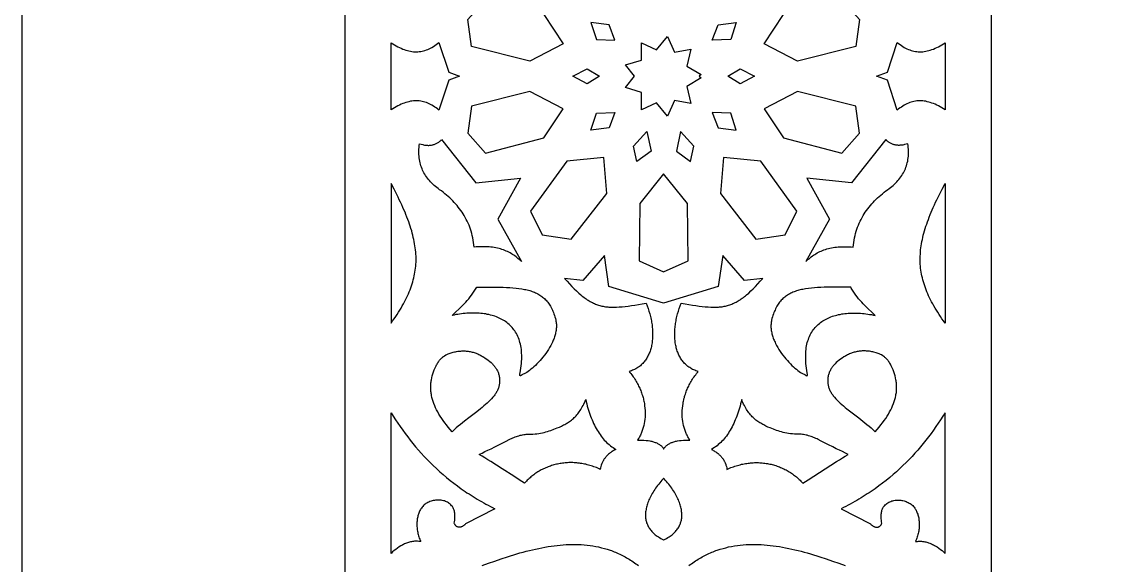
# Model space of a CAD drawing. Extents: x -580 to 580, y -400 to 400.
# Drawn here: x -580 to -462.3, y -266 to -207.2 of the extents above; entities that cross this region are included whole.
import ezdxf

# ---------------------------------------------------------------- set-up
doc = ezdxf.new("R2010")
doc.units = 0
doc.layers.add('LAYER_1', color=18, linetype='CONTINUOUS')
doc.layers.add('LAYER_2', color=174, linetype='CONTINUOUS')

msp = doc.modelspace()

# ---------------------------------------------------------------- linework, layer by layer
at = {"layer": 'LAYER_1'}
for points in [[(-580, -400), (580, -400), (580, 400), (-580, 400)], [(-524.99, -211.46), (-531.29, -209.85), (-531.69, -206.93), (-529.78, -204.77), (-523.44, -206.41), (-521.37, -209.58)], [(-489.26, -206.93), (-489.66, -209.85), (-495.97, -211.46), (-499.58, -209.58), (-497.51, -206.41), (-491.18, -204.77)], [(-515.75, -209.19), (-516.39, -207.52), (-518.35, -207.26), (-517.77, -209.09)], [(-505.21, -209.19), (-504.56, -207.52), (-502.61, -207.26), (-503.19, -209.09)], [(-540, -213.09), (-540, -209.45), (-539.81, -209.57), (-539.63, -209.69), (-539.45, -209.79), (-539.27, -209.89), (-539.09, -209.98), (-538.91, -210.06), (-538.74, -210.14), (-538.57, -210.2), (-538.4, -210.26), (-538.23, -210.31), (-538.06, -210.35), (-537.9, -210.38), (-537.74, -210.41), (-537.58, -210.43), (-537.42, -210.44), (-537.26, -210.44), (-537.1, -210.44), (-536.94, -210.42), (-536.79, -210.4), (-536.63, -210.37), (-536.48, -210.34), (-536.33, -210.29), (-536.17, -210.24), (-536.02, -210.18), (-535.87, -210.12), (-535.72, -210.04), (-535.57, -209.96), (-535.42, -209.87), (-535.27, -209.77), (-535.12, -209.66), (-534.97, -209.55), (-534.82, -209.43), (-533.75, -212.66), (-532.58, -213.09), (-533.75, -213.52), (-534.82, -216.75), (-534.97, -216.63), (-535.12, -216.52), (-535.27, -216.42), (-535.42, -216.32), (-535.57, -216.23), (-535.72, -216.15), (-535.87, -216.07), (-536.02, -216), (-536.17, -215.94), (-536.33, -215.89), (-536.48, -215.85), (-536.63, -215.81), (-536.79, -215.78), (-536.94, -215.76), (-537.1, -215.75), (-537.26, -215.74), (-537.42, -215.75), (-537.58, -215.76), (-537.74, -215.78), (-537.9, -215.8), (-538.06, -215.84), (-538.23, -215.88), (-538.4, -215.93), (-538.57, -215.99), (-538.74, -216.05), (-538.91, -216.12), (-539.09, -216.21), (-539.27, -216.3), (-539.45, -216.39), (-539.63, -216.5), (-539.81, -216.61), (-540, -216.73)], [(-513.62, -213.09), (-514.62, -211.86), (-512.88, -211.35), (-512.89, -209.47), (-511.24, -210.24), (-510.08, -208.79), (-509.3, -210.49), (-507.52, -210.15), (-507.96, -211.98), (-506.4, -212.91), (-506.63, -213.09), (-506.4, -213.27), (-507.96, -214.21), (-507.52, -216.03), (-509.3, -215.7), (-510.08, -217.39), (-511.24, -215.95), (-512.89, -216.72), (-512.88, -214.83), (-514.62, -214.32)], [(-487.42, -213.09), (-486.25, -212.66), (-485.18, -209.43), (-485.03, -209.55), (-484.88, -209.66), (-484.73, -209.77), (-484.58, -209.87), (-484.43, -209.96), (-484.28, -210.04), (-484.13, -210.12), (-483.98, -210.18), (-483.83, -210.24), (-483.67, -210.29), (-483.52, -210.34), (-483.37, -210.37), (-483.21, -210.4), (-483.06, -210.42), (-482.9, -210.44), (-482.74, -210.44), (-482.58, -210.44), (-482.42, -210.43), (-482.26, -210.41), (-482.1, -210.38), (-481.94, -210.35), (-481.77, -210.31), (-481.6, -210.26), (-481.43, -210.2), (-481.26, -210.14), (-481.09, -210.06), (-480.91, -209.98), (-480.73, -209.89), (-480.55, -209.79), (-480.37, -209.69), (-480.19, -209.57), (-480, -209.45), (-480, -213.09), (-480, -216.73), (-480.19, -216.61), (-480.37, -216.5), (-480.55, -216.39), (-480.73, -216.3), (-480.91, -216.21), (-481.09, -216.12), (-481.26, -216.05), (-481.43, -215.99), (-481.6, -215.93), (-481.77, -215.88), (-481.94, -215.84), (-482.1, -215.8), (-482.26, -215.78), (-482.42, -215.76), (-482.58, -215.75), (-482.74, -215.74), (-482.9, -215.75), (-483.06, -215.76), (-483.21, -215.78), (-483.37, -215.81), (-483.52, -215.85), (-483.67, -215.89), (-483.83, -215.94), (-483.98, -216), (-484.13, -216.07), (-484.28, -216.15), (-484.43, -216.23), (-484.58, -216.32), (-484.73, -216.42), (-484.88, -216.52), (-485.03, -216.63), (-485.18, -216.75), (-486.25, -213.52)], [(-520.32, -213.09), (-518.78, -212.29), (-517.42, -213.09), (-518.78, -213.89)], [(-503.53, -213.09), (-502.18, -212.29), (-500.64, -213.09), (-502.18, -213.89)], [(-524.99, -214.73), (-531.29, -216.34), (-531.69, -219.26), (-529.78, -221.41), (-523.44, -219.77), (-521.37, -216.61)], [(-489.26, -219.26), (-489.66, -216.34), (-495.97, -214.73), (-499.58, -216.61), (-497.51, -219.77), (-491.18, -221.41)], [(-515.75, -217), (-516.39, -218.66), (-518.35, -218.93), (-517.77, -217.09)], [(-505.21, -217), (-504.56, -218.66), (-502.61, -218.93), (-503.19, -217.09)], [(-525.89, -233.16), (-526, -233.05), (-526.11, -232.94), (-526.22, -232.84), (-526.34, -232.74), (-526.46, -232.64), (-526.58, -232.55), (-526.71, -232.46), (-526.84, -232.38), (-526.97, -232.3), (-527.1, -232.22), (-527.24, -232.15), (-527.39, -232.08), (-527.53, -232.01), (-527.68, -231.95), (-527.83, -231.9), (-527.99, -231.84), (-528.15, -231.79), (-528.31, -231.75), (-528.48, -231.71), (-528.65, -231.67), (-528.83, -231.64), (-529, -231.61), (-529.19, -231.59), (-529.37, -231.57), (-529.56, -231.56), (-529.75, -231.55), (-529.95, -231.54), (-530.15, -231.55), (-530.36, -231.55), (-530.57, -231.56), (-530.78, -231.57), (-531, -231.59), (-531.03, -231.33), (-531.06, -231.08), (-531.1, -230.83), (-531.15, -230.58), (-531.2, -230.34), (-531.26, -230.11), (-531.33, -229.87), (-531.4, -229.65), (-531.48, -229.42), (-531.56, -229.21), (-531.65, -228.99), (-531.75, -228.78), (-531.85, -228.58), (-531.96, -228.38), (-532.07, -228.18), (-532.19, -227.99), (-532.31, -227.8), (-532.44, -227.61), (-532.58, -227.43), (-532.72, -227.25), (-532.86, -227.08), (-533.01, -226.9), (-533.16, -226.74), (-533.32, -226.57), (-533.48, -226.41), (-533.65, -226.25), (-533.82, -226.1), (-533.99, -225.95), (-534.17, -225.8), (-534.36, -225.65), (-534.54, -225.51), (-534.74, -225.37), (-534.89, -225.25), (-535.04, -225.14), (-535.19, -225.02), (-535.33, -224.9), (-535.47, -224.77), (-535.6, -224.65), (-535.72, -224.52), (-535.84, -224.39), (-535.95, -224.26), (-536.06, -224.12), (-536.16, -223.98), (-536.26, -223.84), (-536.35, -223.7), (-536.44, -223.55), (-536.51, -223.4), (-536.59, -223.25), (-536.65, -223.1), (-536.72, -222.94), (-536.77, -222.78), (-536.82, -222.62), (-536.86, -222.45), (-536.9, -222.28), (-536.93, -222.11), (-536.95, -221.93), (-536.97, -221.75), (-536.98, -221.57), (-536.99, -221.38), (-536.99, -221.19), (-536.98, -220.99), (-536.96, -220.79), (-536.94, -220.59), (-536.91, -220.39), (-536.73, -220.45), (-536.56, -220.49), (-536.48, -220.51), (-536.39, -220.53), (-536.31, -220.54), (-536.23, -220.55), (-536.15, -220.56), (-536.07, -220.56), (-535.99, -220.57), (-535.91, -220.57), (-535.83, -220.56), (-535.76, -220.56), (-535.68, -220.55), (-535.61, -220.53), (-535.53, -220.52), (-535.46, -220.5), (-535.39, -220.48), (-535.32, -220.46), (-535.25, -220.43), (-535.18, -220.4), (-535.11, -220.37), (-535.04, -220.33), (-534.97, -220.3), (-534.91, -220.26), (-534.84, -220.21), (-534.78, -220.17), (-534.71, -220.12), (-534.65, -220.07), (-534.59, -220.01), (-534.53, -219.95), (-530.83, -224.64), (-525.98, -224.12), (-528.45, -228.55)], [(-512.31, -219.08), (-511.85, -221.18), (-513.4, -222.33), (-513.75, -220.64)], [(-508.65, -219.08), (-509.1, -221.18), (-507.56, -222.33), (-507.2, -220.64)], [(-495.07, -233.16), (-494.96, -233.05), (-494.85, -232.94), (-494.73, -232.84), (-494.62, -232.74), (-494.5, -232.64), (-494.37, -232.55), (-494.25, -232.46), (-494.12, -232.38), (-493.99, -232.3), (-493.85, -232.22), (-493.71, -232.15), (-493.57, -232.08), (-493.42, -232.01), (-493.27, -231.95), (-493.12, -231.9), (-492.96, -231.84), (-492.8, -231.79), (-492.64, -231.75), (-492.47, -231.71), (-492.3, -231.67), (-492.13, -231.64), (-491.95, -231.61), (-491.77, -231.59), (-491.58, -231.57), (-491.39, -231.56), (-491.2, -231.55), (-491, -231.54), (-490.8, -231.55), (-490.59, -231.55), (-490.38, -231.56), (-490.17, -231.57), (-489.95, -231.59), (-489.92, -231.33), (-489.89, -231.08), (-489.85, -230.83), (-489.8, -230.58), (-489.75, -230.34), (-489.69, -230.11), (-489.63, -229.87), (-489.55, -229.65), (-489.47, -229.42), (-489.39, -229.21), (-489.3, -228.99), (-489.2, -228.78), (-489.1, -228.58), (-488.99, -228.38), (-488.88, -228.18), (-488.76, -227.99), (-488.64, -227.8), (-488.51, -227.61), (-488.38, -227.43), (-488.24, -227.25), (-488.09, -227.08), (-487.95, -226.9), (-487.79, -226.74), (-487.63, -226.57), (-487.47, -226.41), (-487.31, -226.25), (-487.13, -226.1), (-486.96, -225.95), (-486.78, -225.8), (-486.6, -225.65), (-486.41, -225.51), (-486.22, -225.37), (-486.06, -225.25), (-485.91, -225.14), (-485.76, -225.02), (-485.62, -224.9), (-485.49, -224.77), (-485.36, -224.65), (-485.23, -224.52), (-485.12, -224.39), (-485, -224.26), (-484.89, -224.12), (-484.79, -223.98), (-484.7, -223.84), (-484.6, -223.7), (-484.52, -223.55), (-484.44, -223.4), (-484.37, -223.25), (-484.3, -223.1), (-484.24, -222.94), (-484.18, -222.78), (-484.13, -222.62), (-484.09, -222.45), (-484.05, -222.28), (-484.02, -222.11), (-484, -221.93), (-483.98, -221.75), (-483.97, -221.57), (-483.97, -221.38), (-483.97, -221.19), (-483.98, -220.99), (-483.99, -220.79), (-484.01, -220.59), (-484.04, -220.39), (-484.22, -220.45), (-484.39, -220.49), (-484.48, -220.51), (-484.56, -220.53), (-484.64, -220.54), (-484.72, -220.55), (-484.81, -220.56), (-484.89, -220.56), (-484.97, -220.57), (-485.04, -220.57), (-485.12, -220.56), (-485.2, -220.56), (-485.27, -220.55), (-485.35, -220.53), (-485.42, -220.52), (-485.5, -220.5), (-485.57, -220.48), (-485.64, -220.46), (-485.71, -220.43), (-485.78, -220.4), (-485.85, -220.37), (-485.91, -220.33), (-485.98, -220.3), (-486.05, -220.26), (-486.11, -220.21), (-486.18, -220.17), (-486.24, -220.12), (-486.3, -220.07), (-486.36, -220.01), (-486.42, -219.95), (-490.13, -224.64), (-494.98, -224.12), (-492.51, -228.55)], [(-520.98, -222.28), (-524.9, -227.68), (-523.63, -230.26), (-520.48, -230.74), (-516.63, -225.78), (-516.97, -221.87)], [(-500.48, -230.74), (-497.33, -230.26), (-496.05, -227.68), (-499.97, -222.28), (-503.99, -221.87), (-504.33, -225.78)], [(-540, -239.82), (-539.83, -239.58), (-539.66, -239.34), (-539.5, -239.11), (-539.35, -238.87), (-539.2, -238.64), (-539.06, -238.42), (-538.92, -238.19), (-538.79, -237.96), (-538.66, -237.74), (-538.54, -237.52), (-538.43, -237.3), (-538.32, -237.08), (-538.22, -236.86), (-538.12, -236.64), (-538.03, -236.43), (-537.94, -236.21), (-537.86, -236), (-537.78, -235.78), (-537.71, -235.57), (-537.65, -235.35), (-537.59, -235.14), (-537.54, -234.93), (-537.49, -234.71), (-537.45, -234.5), (-537.41, -234.29), (-537.38, -234.07), (-537.35, -233.86), (-537.33, -233.65), (-537.31, -233.43), (-537.3, -233.21), (-537.3, -233), (-537.3, -232.78), (-537.3, -232.56), (-537.31, -232.34), (-537.33, -232.12), (-537.35, -231.9), (-537.38, -231.67), (-537.41, -231.45), (-537.45, -231.22), (-537.49, -230.99), (-537.54, -230.76), (-537.59, -230.53), (-537.64, -230.29), (-537.71, -230.06), (-537.77, -229.82), (-537.85, -229.58), (-537.92, -229.33), (-538.01, -229.09), (-538.09, -228.84), (-538.19, -228.58), (-538.28, -228.33), (-538.39, -228.07), (-538.49, -227.81), (-538.61, -227.54), (-538.72, -227.28), (-538.85, -227), (-538.97, -226.73), (-539.11, -226.45), (-539.24, -226.17), (-539.38, -225.88), (-539.68, -225.3), (-540, -224.7)], [(-510.48, -223.65), (-513.05, -226.85), (-513.13, -233.07), (-510.48, -234.28), (-507.83, -233.07), (-507.91, -226.85)], [(-480, -239.82), (-480.17, -239.58), (-480.34, -239.34), (-480.5, -239.11), (-480.65, -238.87), (-480.8, -238.64), (-480.94, -238.42), (-481.08, -238.19), (-481.21, -237.96), (-481.34, -237.74), (-481.46, -237.52), (-481.57, -237.3), (-481.68, -237.08), (-481.78, -236.86), (-481.88, -236.64), (-481.97, -236.43), (-482.06, -236.21), (-482.14, -236), (-482.21, -235.78), (-482.28, -235.57), (-482.35, -235.35), (-482.41, -235.14), (-482.46, -234.93), (-482.51, -234.71), (-482.55, -234.5), (-482.59, -234.29), (-482.62, -234.07), (-482.65, -233.86), (-482.67, -233.65), (-482.69, -233.43), (-482.7, -233.21), (-482.7, -233), (-482.7, -232.78), (-482.7, -232.56), (-482.68, -232.34), (-482.67, -232.12), (-482.65, -231.9), (-482.62, -231.67), (-482.59, -231.45), (-482.55, -231.22), (-482.51, -230.99), (-482.46, -230.76), (-482.41, -230.53), (-482.36, -230.29), (-482.29, -230.06), (-482.23, -229.82), (-482.15, -229.58), (-482.08, -229.33), (-481.99, -229.09), (-481.91, -228.84), (-481.81, -228.58), (-481.71, -228.33), (-481.61, -228.07), (-481.5, -227.81), (-481.39, -227.54), (-481.28, -227.28), (-481.15, -227), (-481.03, -226.73), (-480.89, -226.45), (-480.76, -226.17), (-480.61, -225.88), (-480.32, -225.3), (-480, -224.7)], [(-510.48, -253.45), (-510.48, -253.44), (-510.47, -253.45), (-510.47, -253.43), (-510.43, -253.36), (-510.38, -253.3), (-510.33, -253.24), (-510.28, -253.18), (-510.22, -253.12), (-510.16, -253.07), (-510.09, -253.02), (-510.03, -252.97), (-509.96, -252.92), (-509.88, -252.88), (-509.81, -252.84), (-509.73, -252.8), (-509.64, -252.76), (-509.56, -252.73), (-509.47, -252.7), (-509.38, -252.67), (-509.28, -252.64), (-509.19, -252.62), (-509.09, -252.6), (-508.99, -252.58), (-508.78, -252.54), (-508.57, -252.52), (-508.34, -252.5), (-508.11, -252.49), (-507.88, -252.49), (-507.64, -252.49), (-507.69, -252.41), (-507.75, -252.32), (-507.8, -252.23), (-507.86, -252.14), (-507.91, -252.05), (-507.95, -251.95), (-508, -251.85), (-508.04, -251.76), (-508.08, -251.66), (-508.12, -251.55), (-508.2, -251.35), (-508.26, -251.13), (-508.32, -250.92), (-508.37, -250.69), (-508.4, -250.46), (-508.43, -250.23), (-508.46, -250), (-508.47, -249.76), (-508.47, -249.51), (-508.46, -249.27), (-508.44, -249.02), (-508.42, -248.77), (-508.38, -248.52), (-508.36, -248.39), (-508.33, -248.27), (-508.31, -248.14), (-508.28, -248.02), (-508.24, -247.89), (-508.21, -247.76), (-508.17, -247.64), (-508.13, -247.51), (-508.09, -247.38), (-508.04, -247.26), (-507.99, -247.13), (-507.94, -247), (-507.89, -246.88), (-507.83, -246.75), (-507.77, -246.63), (-507.71, -246.5), (-507.64, -246.38), (-507.57, -246.25), (-507.5, -246.13), (-507.43, -246.01), (-507.35, -245.89), (-507.27, -245.76), (-507.19, -245.64), (-507.1, -245.52), (-507.01, -245.41), (-506.92, -245.29), (-506.83, -245.17), (-506.73, -245.05), (-506.86, -245.02), (-506.98, -244.97), (-507.1, -244.93), (-507.22, -244.88), (-507.34, -244.83), (-507.45, -244.77), (-507.55, -244.71), (-507.66, -244.64), (-507.76, -244.58), (-507.86, -244.5), (-507.95, -244.43), (-508.04, -244.35), (-508.13, -244.27), (-508.21, -244.19), (-508.29, -244.1), (-508.37, -244.01), (-508.44, -243.92), (-508.51, -243.82), (-508.58, -243.72), (-508.64, -243.62), (-508.7, -243.52), (-508.76, -243.41), (-508.82, -243.3), (-508.87, -243.19), (-508.92, -243.08), (-508.96, -242.96), (-509, -242.84), (-509.04, -242.72), (-509.08, -242.6), (-509.11, -242.48), (-509.14, -242.35), (-509.17, -242.23), (-509.19, -242.1), (-509.22, -241.96), (-509.23, -241.83), (-509.25, -241.7), (-509.26, -241.56), (-509.27, -241.43), (-509.28, -241.29), (-509.28, -241.15), (-509.28, -241.01), (-509.28, -240.87), (-509.28, -240.72), (-509.27, -240.58), (-509.26, -240.44), (-509.25, -240.29), (-509.23, -240.15), (-509.21, -240), (-509.19, -239.85), (-509.17, -239.71), (-509.14, -239.56), (-509.11, -239.41), (-509.08, -239.26), (-509.05, -239.11), (-508.97, -238.82), (-508.89, -238.52), (-508.79, -238.22), (-508.69, -237.93), (-508.57, -237.64), (-508.15, -237.72), (-507.75, -237.79), (-507.36, -237.86), (-507, -237.91), (-506.64, -237.97), (-506.31, -238.01), (-505.98, -238.05), (-505.67, -238.07), (-505.38, -238.09), (-505.09, -238.1), (-504.95, -238.1), (-504.81, -238.09), (-504.68, -238.09), (-504.55, -238.08), (-504.42, -238.07), (-504.29, -238.05), (-504.16, -238.04), (-504.04, -238.02), (-503.92, -238), (-503.8, -237.97), (-503.68, -237.94), (-503.56, -237.91), (-503.44, -237.88), (-503.32, -237.84), (-503.21, -237.8), (-503.09, -237.76), (-502.98, -237.71), (-502.87, -237.66), (-502.75, -237.6), (-502.64, -237.55), (-502.53, -237.48), (-502.42, -237.42), (-502.3, -237.35), (-502.19, -237.28), (-502.08, -237.2), (-501.97, -237.12), (-501.85, -237.04), (-501.74, -236.95), (-501.62, -236.86), (-501.51, -236.77), (-501.27, -236.56), (-501.04, -236.34), (-500.79, -236.11), (-500.54, -235.85), (-500.28, -235.58), (-500.02, -235.29), (-499.74, -234.98), (-501.71, -235.21), (-504.06, -232.51), (-504.56, -235.84), (-510.48, -237.64), (-516.4, -235.84), (-516.89, -232.51), (-519.25, -235.21), (-521.21, -234.98), (-520.94, -235.29), (-520.67, -235.58), (-520.41, -235.85), (-520.16, -236.11), (-519.92, -236.34), (-519.68, -236.56), (-519.45, -236.77), (-519.33, -236.86), (-519.22, -236.95), (-519.1, -237.04), (-518.99, -237.12), (-518.88, -237.2), (-518.76, -237.28), (-518.65, -237.35), (-518.54, -237.42), (-518.43, -237.48), (-518.31, -237.55), (-518.2, -237.6), (-518.09, -237.66), (-517.98, -237.71), (-517.86, -237.76), (-517.75, -237.8), (-517.63, -237.84), (-517.52, -237.88), (-517.4, -237.91), (-517.28, -237.94), (-517.16, -237.97), (-517.04, -238), (-516.91, -238.02), (-516.79, -238.04), (-516.66, -238.05), (-516.54, -238.07), (-516.41, -238.08), (-516.27, -238.09), (-516.14, -238.09), (-516, -238.1), (-515.86, -238.1), (-515.58, -238.09), (-515.28, -238.07), (-514.97, -238.05), (-514.65, -238.01), (-514.31, -237.97), (-513.96, -237.91), (-513.59, -237.86), (-513.2, -237.79), (-512.8, -237.72), (-512.38, -237.64), (-512.27, -237.93), (-512.16, -238.22), (-512.07, -238.52), (-511.98, -238.82), (-511.91, -239.11), (-511.87, -239.26), (-511.84, -239.41), (-511.81, -239.56), (-511.79, -239.71), (-511.76, -239.85), (-511.74, -240), (-511.72, -240.15), (-511.71, -240.29), (-511.7, -240.44), (-511.69, -240.58), (-511.68, -240.72), (-511.67, -240.87), (-511.67, -241.01), (-511.67, -241.15), (-511.68, -241.29), (-511.68, -241.43), (-511.69, -241.56), (-511.71, -241.7), (-511.72, -241.83), (-511.74, -241.96), (-511.76, -242.1), (-511.78, -242.23), (-511.81, -242.35), (-511.84, -242.48), (-511.87, -242.6), (-511.91, -242.72), (-511.95, -242.84), (-511.99, -242.96), (-512.04, -243.08), (-512.09, -243.19), (-512.14, -243.3), (-512.19, -243.41), (-512.25, -243.52), (-512.31, -243.62), (-512.37, -243.72), (-512.44, -243.82), (-512.51, -243.92), (-512.59, -244.01), (-512.66, -244.1), (-512.74, -244.19), (-512.83, -244.27), (-512.91, -244.35), (-513, -244.43), (-513.1, -244.5), (-513.2, -244.58), (-513.3, -244.64), (-513.4, -244.71), (-513.51, -244.77), (-513.62, -244.83), (-513.73, -244.88), (-513.85, -244.93), (-513.97, -244.97), (-514.1, -245.02), (-514.23, -245.05), (-514.13, -245.17), (-514.03, -245.29), (-513.94, -245.41), (-513.85, -245.52), (-513.77, -245.64), (-513.68, -245.76), (-513.6, -245.89), (-513.53, -246.01), (-513.45, -246.13), (-513.38, -246.25), (-513.31, -246.38), (-513.25, -246.5), (-513.19, -246.63), (-513.13, -246.75), (-513.07, -246.88), (-513.01, -247), (-512.96, -247.13), (-512.91, -247.26), (-512.87, -247.38), (-512.83, -247.51), (-512.78, -247.64), (-512.75, -247.76), (-512.71, -247.89), (-512.68, -248.02), (-512.65, -248.14), (-512.62, -248.27), (-512.6, -248.39), (-512.57, -248.52), (-512.54, -248.77), (-512.51, -249.02), (-512.49, -249.27), (-512.49, -249.51), (-512.49, -249.76), (-512.5, -250), (-512.52, -250.23), (-512.55, -250.46), (-512.59, -250.69), (-512.64, -250.92), (-512.69, -251.13), (-512.76, -251.35), (-512.83, -251.55), (-512.87, -251.66), (-512.91, -251.76), (-512.96, -251.85), (-513, -251.95), (-513.05, -252.05), (-513.1, -252.14), (-513.15, -252.23), (-513.2, -252.32), (-513.26, -252.41), (-513.32, -252.49), (-513.08, -252.49), (-512.84, -252.49), (-512.61, -252.5), (-512.39, -252.52), (-512.17, -252.54), (-511.96, -252.58), (-511.86, -252.6), (-511.77, -252.62), (-511.67, -252.64), (-511.58, -252.67), (-511.49, -252.7), (-511.4, -252.73), (-511.31, -252.76), (-511.23, -252.8), (-511.15, -252.84), (-511.07, -252.88), (-511, -252.92), (-510.93, -252.97), (-510.86, -253.02), (-510.8, -253.07), (-510.73, -253.12), (-510.68, -253.18), (-510.62, -253.24), (-510.57, -253.3), (-510.53, -253.36), (-510.48, -253.43)], [(-525.98, -244.94), (-525.94, -244.68), (-525.91, -244.44), (-525.89, -244.19), (-525.87, -243.96), (-525.85, -243.73), (-525.85, -243.51), (-525.85, -243.29), (-525.86, -243.07), (-525.87, -242.87), (-525.89, -242.67), (-525.92, -242.47), (-525.95, -242.28), (-525.99, -242.1), (-526.04, -241.92), (-526.09, -241.74), (-526.14, -241.58), (-526.21, -241.41), (-526.27, -241.25), (-526.35, -241.1), (-526.42, -240.95), (-526.51, -240.81), (-526.59, -240.67), (-526.69, -240.54), (-526.78, -240.42), (-526.89, -240.29), (-526.99, -240.18), (-527.11, -240.06), (-527.22, -239.96), (-527.34, -239.85), (-527.47, -239.76), (-527.59, -239.66), (-527.73, -239.58), (-527.86, -239.49), (-528, -239.41), (-528.15, -239.34), (-528.29, -239.27), (-528.44, -239.2), (-528.6, -239.14), (-528.75, -239.08), (-528.91, -239.03), (-529.07, -238.98), (-529.24, -238.94), (-529.41, -238.9), (-529.58, -238.87), (-529.75, -238.83), (-529.93, -238.81), (-530.11, -238.78), (-530.29, -238.77), (-530.47, -238.75), (-530.65, -238.74), (-530.84, -238.73), (-531.03, -238.73), (-531.22, -238.73), (-531.41, -238.73), (-531.6, -238.74), (-531.8, -238.75), (-531.99, -238.77), (-532.19, -238.79), (-532.39, -238.81), (-532.58, -238.84), (-532.78, -238.87), (-532.98, -238.9), (-533.18, -238.94), (-533.38, -238.98), (-533.01, -238.62), (-532.64, -238.26), (-532.27, -237.91), (-532.1, -237.73), (-531.92, -237.55), (-531.75, -237.36), (-531.59, -237.18), (-531.43, -236.98), (-531.28, -236.78), (-531.13, -236.58), (-531.06, -236.47), (-530.99, -236.37), (-530.92, -236.26), (-530.86, -236.15), (-530.8, -236.03), (-530.73, -235.92), (-529.03, -235.92), (-528.63, -235.92), (-528.24, -235.93), (-527.87, -235.94), (-527.5, -235.95), (-527.15, -235.97), (-526.8, -235.99), (-526.47, -236.02), (-526.15, -236.06), (-525.85, -236.11), (-525.7, -236.13), (-525.55, -236.16), (-525.41, -236.19), (-525.26, -236.22), (-525.13, -236.26), (-524.99, -236.3), (-524.86, -236.34), (-524.73, -236.38), (-524.6, -236.43), (-524.48, -236.48), (-524.35, -236.53), (-524.24, -236.59), (-524.12, -236.65), (-524.01, -236.71), (-523.9, -236.78), (-523.79, -236.85), (-523.69, -236.92), (-523.59, -237), (-523.49, -237.08), (-523.39, -237.16), (-523.3, -237.25), (-523.21, -237.35), (-523.12, -237.45), (-523.04, -237.55), (-522.96, -237.65), (-522.88, -237.77), (-522.8, -237.88), (-522.73, -238), (-522.66, -238.13), (-522.59, -238.26), (-522.53, -238.4), (-522.47, -238.54), (-522.41, -238.68), (-522.36, -238.83), (-522.3, -238.99), (-522.26, -239.15), (-522.21, -239.32), (-522.17, -239.5), (-522.14, -239.61), (-522.12, -239.72), (-522.11, -239.83), (-522.1, -239.94), (-522.09, -240.05), (-522.09, -240.17), (-522.1, -240.28), (-522.11, -240.4), (-522.12, -240.51), (-522.13, -240.63), (-522.15, -240.74), (-522.18, -240.86), (-522.2, -240.97), (-522.23, -241.09), (-522.27, -241.2), (-522.3, -241.32), (-522.34, -241.44), (-522.39, -241.55), (-522.43, -241.67), (-522.48, -241.78), (-522.53, -241.89), (-522.59, -242.01), (-522.7, -242.23), (-522.83, -242.45), (-522.96, -242.67), (-523.1, -242.89), (-523.24, -243.1), (-523.4, -243.3), (-523.55, -243.5), (-523.71, -243.69), (-523.87, -243.88), (-524.04, -244.06), (-524.2, -244.23), (-524.36, -244.39), (-524.53, -244.54), (-524.69, -244.68), (-524.85, -244.82), (-525, -244.94), (-525.15, -245.05), (-525.3, -245.15), (-525.44, -245.23), (-525.57, -245.31), (-525.69, -245.36), (-525.76, -245.39), (-525.81, -245.42), (-525.91, -245.48), (-525.95, -245.5), (-525.98, -245.51), (-526, -245.52), (-526.01, -245.51), (-526.02, -245.51), (-526.03, -245.5), (-526.04, -245.5), (-526.05, -245.47), (-526.05, -245.42), (-526.05, -245.36), (-526.04, -245.29), (-526.03, -245.19)], [(-494.97, -244.94), (-495.01, -244.68), (-495.04, -244.44), (-495.07, -244.19), (-495.09, -243.96), (-495.1, -243.73), (-495.1, -243.51), (-495.1, -243.29), (-495.1, -243.07), (-495.08, -242.87), (-495.06, -242.67), (-495.03, -242.47), (-495, -242.28), (-494.96, -242.1), (-494.92, -241.92), (-494.87, -241.74), (-494.81, -241.58), (-494.75, -241.41), (-494.68, -241.25), (-494.61, -241.1), (-494.53, -240.95), (-494.45, -240.81), (-494.36, -240.67), (-494.27, -240.54), (-494.17, -240.42), (-494.07, -240.29), (-493.96, -240.18), (-493.85, -240.06), (-493.73, -239.96), (-493.61, -239.85), (-493.49, -239.76), (-493.36, -239.66), (-493.23, -239.58), (-493.09, -239.49), (-492.95, -239.41), (-492.81, -239.34), (-492.66, -239.27), (-492.51, -239.2), (-492.36, -239.14), (-492.2, -239.08), (-492.04, -239.03), (-491.88, -238.98), (-491.71, -238.94), (-491.55, -238.9), (-491.37, -238.87), (-491.2, -238.83), (-491.03, -238.81), (-490.85, -238.78), (-490.67, -238.77), (-490.48, -238.75), (-490.3, -238.74), (-490.11, -238.73), (-489.93, -238.73), (-489.74, -238.73), (-489.54, -238.73), (-489.35, -238.74), (-489.16, -238.75), (-488.96, -238.77), (-488.77, -238.79), (-488.57, -238.81), (-488.37, -238.84), (-488.17, -238.87), (-487.97, -238.9), (-487.77, -238.94), (-487.57, -238.98), (-487.95, -238.62), (-488.32, -238.26), (-488.68, -237.91), (-488.86, -237.73), (-489.03, -237.55), (-489.2, -237.36), (-489.37, -237.18), (-489.52, -236.98), (-489.68, -236.78), (-489.82, -236.58), (-489.9, -236.47), (-489.96, -236.37), (-490.03, -236.26), (-490.1, -236.15), (-490.16, -236.03), (-490.22, -235.92), (-491.93, -235.92), (-492.33, -235.92), (-492.71, -235.93), (-493.09, -235.94), (-493.45, -235.95), (-493.81, -235.97), (-494.15, -235.99), (-494.48, -236.02), (-494.8, -236.06), (-495.11, -236.11), (-495.26, -236.13), (-495.41, -236.16), (-495.55, -236.19), (-495.69, -236.22), (-495.83, -236.26), (-495.96, -236.3), (-496.1, -236.34), (-496.23, -236.38), (-496.35, -236.43), (-496.48, -236.48), (-496.6, -236.53), (-496.72, -236.59), (-496.83, -236.65), (-496.95, -236.71), (-497.06, -236.78), (-497.16, -236.85), (-497.27, -236.92), (-497.37, -237), (-497.47, -237.08), (-497.56, -237.16), (-497.66, -237.25), (-497.75, -237.35), (-497.83, -237.45), (-497.92, -237.55), (-498, -237.65), (-498.08, -237.77), (-498.15, -237.88), (-498.22, -238), (-498.29, -238.13), (-498.36, -238.26), (-498.42, -238.4), (-498.48, -238.54), (-498.54, -238.68), (-498.6, -238.83), (-498.65, -238.99), (-498.7, -239.15), (-498.75, -239.32), (-498.79, -239.5), (-498.81, -239.61), (-498.83, -239.72), (-498.85, -239.83), (-498.85, -239.94), (-498.86, -240.05), (-498.86, -240.17), (-498.86, -240.28), (-498.85, -240.4), (-498.84, -240.51), (-498.82, -240.63), (-498.8, -240.74), (-498.78, -240.86), (-498.75, -240.97), (-498.72, -241.09), (-498.69, -241.2), (-498.65, -241.32), (-498.61, -241.44), (-498.57, -241.55), (-498.52, -241.67), (-498.47, -241.78), (-498.42, -241.89), (-498.37, -242.01), (-498.25, -242.23), (-498.13, -242.45), (-498, -242.67), (-497.86, -242.89), (-497.71, -243.1), (-497.56, -243.3), (-497.4, -243.5), (-497.24, -243.69), (-497.08, -243.88), (-496.92, -244.06), (-496.75, -244.23), (-496.59, -244.39), (-496.43, -244.54), (-496.27, -244.68), (-496.11, -244.82), (-495.95, -244.94), (-495.8, -245.05), (-495.66, -245.15), (-495.52, -245.23), (-495.38, -245.31), (-495.26, -245.36), (-495.2, -245.39), (-495.14, -245.42), (-495.05, -245.48), (-495.01, -245.5), (-494.98, -245.51), (-494.95, -245.52), (-494.94, -245.51), (-494.93, -245.51), (-494.92, -245.5), (-494.92, -245.5), (-494.91, -245.47), (-494.9, -245.42), (-494.91, -245.36), (-494.92, -245.29), (-494.93, -245.19)], [(-533.38, -251.58), (-533.6, -251.33), (-533.81, -251.08), (-534, -250.84), (-534.18, -250.6), (-534.36, -250.36), (-534.52, -250.13), (-534.67, -249.9), (-534.81, -249.67), (-534.94, -249.44), (-535.07, -249.21), (-535.18, -248.99), (-535.27, -248.76), (-535.36, -248.54), (-535.44, -248.32), (-535.51, -248.1), (-535.57, -247.88), (-535.62, -247.67), (-535.64, -247.56), (-535.65, -247.45), (-535.67, -247.34), (-535.68, -247.23), (-535.69, -247.13), (-535.7, -247.02), (-535.7, -246.91), (-535.71, -246.81), (-535.71, -246.7), (-535.7, -246.59), (-535.7, -246.48), (-535.69, -246.38), (-535.68, -246.27), (-535.67, -246.16), (-535.65, -246.06), (-535.63, -245.95), (-535.59, -245.74), (-535.54, -245.52), (-535.48, -245.31), (-535.4, -245.09), (-535.32, -244.88), (-535.23, -244.66), (-535.12, -244.44), (-535.07, -244.34), (-535.02, -244.25), (-534.97, -244.16), (-534.91, -244.07), (-534.86, -243.99), (-534.8, -243.91), (-534.74, -243.84), (-534.68, -243.77), (-534.62, -243.7), (-534.56, -243.64), (-534.5, -243.59), (-534.44, -243.53), (-534.38, -243.48), (-534.32, -243.43), (-534.2, -243.35), (-534.07, -243.27), (-533.95, -243.21), (-533.83, -243.15), (-533.71, -243.11), (-533.59, -243.07), (-533.48, -243.03), (-533.26, -242.97), (-533.14, -242.94), (-533.02, -242.92), (-532.9, -242.89), (-532.78, -242.87), (-532.67, -242.86), (-532.55, -242.85), (-532.44, -242.84), (-532.32, -242.83), (-532.21, -242.83), (-532.1, -242.83), (-531.98, -242.83), (-531.87, -242.84), (-531.76, -242.85), (-531.65, -242.86), (-531.54, -242.88), (-531.44, -242.9), (-531.33, -242.92), (-531.22, -242.95), (-531.12, -242.98), (-531.01, -243.01), (-530.91, -243.04), (-530.8, -243.08), (-530.7, -243.12), (-530.6, -243.16), (-530.5, -243.21), (-530.39, -243.26), (-530.29, -243.31), (-530.19, -243.36), (-530.09, -243.42), (-530, -243.48), (-529.8, -243.61), (-529.63, -243.72), (-529.47, -243.84), (-529.32, -243.97), (-529.17, -244.1), (-529.03, -244.23), (-528.97, -244.3), (-528.91, -244.36), (-528.84, -244.44), (-528.79, -244.51), (-528.73, -244.58), (-528.68, -244.66), (-528.63, -244.73), (-528.58, -244.81), (-528.53, -244.89), (-528.49, -244.97), (-528.45, -245.06), (-528.42, -245.14), (-528.38, -245.23), (-528.35, -245.32), (-528.33, -245.41), (-528.3, -245.5), (-528.28, -245.6), (-528.27, -245.69), (-528.26, -245.79), (-528.25, -245.9), (-528.24, -246), (-528.24, -246.11), (-528.24, -246.2), (-528.25, -246.3), (-528.26, -246.39), (-528.28, -246.48), (-528.29, -246.57), (-528.32, -246.66), (-528.34, -246.75), (-528.37, -246.84), (-528.4, -246.93), (-528.44, -247.01), (-528.48, -247.1), (-528.52, -247.18), (-528.57, -247.27), (-528.62, -247.35), (-528.67, -247.43), (-528.72, -247.51), (-528.78, -247.6), (-528.84, -247.68), (-528.97, -247.84), (-529.11, -248), (-529.26, -248.15), (-529.42, -248.31), (-529.58, -248.47), (-529.76, -248.62), (-529.94, -248.78), (-530.13, -248.94), (-530.32, -249.09), (-530.73, -249.41), (-531.59, -250.08), (-532.04, -250.42), (-532.26, -250.6), (-532.49, -250.79), (-532.72, -250.98), (-532.94, -251.17), (-533.16, -251.37)], [(-487.57, -251.58), (-487.35, -251.33), (-487.15, -251.08), (-486.95, -250.84), (-486.77, -250.6), (-486.6, -250.36), (-486.43, -250.13), (-486.28, -249.9), (-486.14, -249.67), (-486.01, -249.44), (-485.89, -249.21), (-485.78, -248.99), (-485.68, -248.76), (-485.59, -248.54), (-485.51, -248.32), (-485.44, -248.1), (-485.38, -247.88), (-485.34, -247.67), (-485.32, -247.56), (-485.3, -247.45), (-485.28, -247.34), (-485.27, -247.23), (-485.26, -247.13), (-485.25, -247.02), (-485.25, -246.91), (-485.25, -246.81), (-485.25, -246.7), (-485.25, -246.59), (-485.26, -246.48), (-485.26, -246.38), (-485.27, -246.27), (-485.29, -246.16), (-485.3, -246.06), (-485.32, -245.95), (-485.36, -245.74), (-485.42, -245.52), (-485.48, -245.31), (-485.55, -245.09), (-485.63, -244.88), (-485.73, -244.66), (-485.83, -244.44), (-485.88, -244.34), (-485.93, -244.25), (-485.99, -244.16), (-486.04, -244.07), (-486.1, -243.99), (-486.16, -243.91), (-486.21, -243.84), (-486.27, -243.77), (-486.33, -243.7), (-486.39, -243.64), (-486.45, -243.59), (-486.51, -243.53), (-486.57, -243.48), (-486.63, -243.43), (-486.76, -243.35), (-486.88, -243.27), (-487, -243.21), (-487.13, -243.15), (-487.25, -243.11), (-487.36, -243.07), (-487.48, -243.03), (-487.7, -242.97), (-487.82, -242.94), (-487.94, -242.92), (-488.05, -242.89), (-488.17, -242.87), (-488.29, -242.86), (-488.4, -242.85), (-488.52, -242.84), (-488.63, -242.83), (-488.75, -242.83), (-488.86, -242.83), (-488.97, -242.83), (-489.08, -242.84), (-489.19, -242.85), (-489.3, -242.86), (-489.41, -242.88), (-489.52, -242.9), (-489.62, -242.92), (-489.73, -242.95), (-489.84, -242.98), (-489.94, -243.01), (-490.05, -243.04), (-490.15, -243.08), (-490.25, -243.12), (-490.36, -243.16), (-490.46, -243.21), (-490.56, -243.26), (-490.66, -243.31), (-490.76, -243.36), (-490.86, -243.42), (-490.96, -243.48), (-491.15, -243.61), (-491.32, -243.72), (-491.48, -243.84), (-491.64, -243.97), (-491.78, -244.1), (-491.92, -244.23), (-491.99, -244.3), (-492.05, -244.36), (-492.11, -244.44), (-492.17, -244.51), (-492.22, -244.58), (-492.28, -244.66), (-492.33, -244.73), (-492.38, -244.81), (-492.42, -244.89), (-492.46, -244.97), (-492.5, -245.06), (-492.54, -245.14), (-492.57, -245.23), (-492.6, -245.32), (-492.63, -245.41), (-492.65, -245.5), (-492.67, -245.6), (-492.69, -245.69), (-492.7, -245.79), (-492.71, -245.9), (-492.71, -246), (-492.71, -246.11), (-492.71, -246.2), (-492.7, -246.3), (-492.69, -246.39), (-492.68, -246.48), (-492.66, -246.57), (-492.64, -246.66), (-492.61, -246.75), (-492.58, -246.84), (-492.55, -246.93), (-492.51, -247.01), (-492.48, -247.1), (-492.43, -247.18), (-492.39, -247.27), (-492.34, -247.35), (-492.29, -247.43), (-492.23, -247.51), (-492.17, -247.6), (-492.11, -247.68), (-491.98, -247.84), (-491.85, -248), (-491.7, -248.15), (-491.54, -248.31), (-491.37, -248.47), (-491.2, -248.62), (-491.01, -248.78), (-490.83, -248.94), (-490.63, -249.09), (-490.22, -249.41), (-489.36, -250.08), (-488.91, -250.42), (-488.69, -250.6), (-488.46, -250.79), (-488.24, -250.98), (-488.01, -251.17), (-487.79, -251.37)], [(-525.54, -257.14), (-525.83, -256.96), (-526.12, -256.78), (-526.72, -256.4), (-527.96, -255.6), (-528.58, -255.2), (-529.21, -254.81), (-529.52, -254.61), (-529.84, -254.42), (-530.15, -254.24), (-530.46, -254.06), (-530.3, -253.97), (-530.15, -253.89), (-529.85, -253.73), (-529.52, -253.58), (-529.17, -253.42), (-528.78, -253.23), (-528.33, -253.01), (-527.81, -252.75), (-527.52, -252.6), (-527.2, -252.43), (-527.08, -252.36), (-526.95, -252.3), (-526.83, -252.25), (-526.7, -252.19), (-526.56, -252.14), (-526.43, -252.09), (-526.3, -252.05), (-526.16, -252.01), (-526.03, -251.97), (-525.89, -251.94), (-525.76, -251.91), (-525.63, -251.89), (-525.49, -251.87), (-525.36, -251.86), (-525.23, -251.86), (-525.1, -251.85), (-524.86, -251.85), (-524.63, -251.84), (-524.41, -251.82), (-524.2, -251.8), (-524, -251.77), (-523.8, -251.73), (-523.61, -251.69), (-523.42, -251.65), (-523.24, -251.6), (-523.06, -251.54), (-522.88, -251.49), (-522.71, -251.43), (-522.36, -251.3), (-522.01, -251.16), (-521.77, -251.07), (-521.54, -250.96), (-521.31, -250.85), (-521.2, -250.8), (-521.09, -250.74), (-520.98, -250.67), (-520.88, -250.6), (-520.77, -250.54), (-520.67, -250.46), (-520.56, -250.39), (-520.46, -250.31), (-520.36, -250.22), (-520.26, -250.14), (-520.16, -250.05), (-520.07, -249.95), (-519.97, -249.85), (-519.88, -249.75), (-519.79, -249.64), (-519.7, -249.53), (-519.62, -249.41), (-519.53, -249.29), (-519.45, -249.16), (-519.37, -249.02), (-519.29, -248.88), (-519.21, -248.74), (-519.13, -248.59), (-519.06, -248.43), (-518.99, -248.27), (-518.92, -248.1), (-518.87, -248.34), (-518.81, -248.57), (-518.75, -248.8), (-518.68, -249.03), (-518.61, -249.25), (-518.54, -249.47), (-518.47, -249.68), (-518.4, -249.89), (-518.32, -250.09), (-518.24, -250.29), (-518.15, -250.49), (-518.07, -250.68), (-517.98, -250.87), (-517.88, -251.05), (-517.79, -251.23), (-517.69, -251.4), (-517.59, -251.57), (-517.48, -251.73), (-517.37, -251.89), (-517.26, -252.05), (-517.15, -252.19), (-517.03, -252.34), (-516.91, -252.48), (-516.78, -252.61), (-516.66, -252.74), (-516.52, -252.86), (-516.39, -252.98), (-516.25, -253.09), (-516.11, -253.2), (-515.96, -253.3), (-515.81, -253.4), (-515.66, -253.49), (-515.76, -253.54), (-515.86, -253.6), (-515.95, -253.65), (-516.04, -253.71), (-516.13, -253.77), (-516.21, -253.82), (-516.29, -253.88), (-516.36, -253.95), (-516.44, -254.01), (-516.51, -254.07), (-516.57, -254.13), (-516.64, -254.2), (-516.7, -254.26), (-516.75, -254.33), (-516.81, -254.4), (-516.86, -254.47), (-516.91, -254.53), (-516.96, -254.6), (-517, -254.67), (-517.04, -254.75), (-517.08, -254.82), (-517.11, -254.89), (-517.15, -254.96), (-517.18, -255.04), (-517.2, -255.11), (-517.23, -255.19), (-517.27, -255.34), (-517.31, -255.5), (-517.34, -255.66), (-517.48, -255.59), (-517.62, -255.53), (-517.76, -255.47), (-517.9, -255.42), (-518.05, -255.37), (-518.19, -255.32), (-518.33, -255.27), (-518.47, -255.23), (-518.62, -255.19), (-518.76, -255.15), (-518.9, -255.11), (-519.05, -255.08), (-519.19, -255.05), (-519.33, -255.03), (-519.47, -255.01), (-519.61, -254.99), (-519.76, -254.97), (-519.9, -254.96), (-520.04, -254.94), (-520.18, -254.94), (-520.32, -254.93), (-520.46, -254.93), (-520.6, -254.93), (-520.74, -254.93), (-520.88, -254.94), (-521.02, -254.95), (-521.16, -254.96), (-521.29, -254.97), (-521.43, -254.99), (-521.57, -255.01), (-521.7, -255.03), (-521.83, -255.05), (-521.97, -255.08), (-522.1, -255.11), (-522.23, -255.14), (-522.36, -255.18), (-522.49, -255.21), (-522.62, -255.25), (-522.75, -255.3), (-522.88, -255.34), (-523, -255.39), (-523.13, -255.44), (-523.25, -255.49), (-523.38, -255.55), (-523.5, -255.6), (-523.62, -255.66), (-523.74, -255.72), (-523.85, -255.79), (-523.97, -255.86), (-524.09, -255.93), (-524.2, -256), (-524.31, -256.07), (-524.42, -256.15), (-524.53, -256.23), (-524.64, -256.31), (-524.75, -256.39), (-524.85, -256.48), (-524.95, -256.56), (-525.06, -256.65), (-525.15, -256.75), (-525.25, -256.84), (-525.35, -256.94), (-525.44, -257.03)], [(-495.42, -257.14), (-495.13, -256.96), (-494.83, -256.78), (-494.23, -256.4), (-493, -255.6), (-492.37, -255.2), (-491.75, -254.81), (-491.43, -254.61), (-491.12, -254.42), (-490.81, -254.24), (-490.5, -254.06), (-490.65, -253.97), (-490.8, -253.89), (-491.11, -253.73), (-491.43, -253.58), (-491.78, -253.42), (-492.17, -253.23), (-492.62, -253.01), (-493.14, -252.75), (-493.43, -252.6), (-493.75, -252.43), (-493.87, -252.36), (-494, -252.3), (-494.13, -252.25), (-494.26, -252.19), (-494.39, -252.14), (-494.52, -252.09), (-494.66, -252.05), (-494.79, -252.01), (-494.92, -251.97), (-495.06, -251.94), (-495.19, -251.91), (-495.33, -251.89), (-495.46, -251.87), (-495.6, -251.86), (-495.73, -251.86), (-495.86, -251.85), (-496.09, -251.85), (-496.32, -251.84), (-496.54, -251.82), (-496.75, -251.8), (-496.96, -251.77), (-497.15, -251.73), (-497.34, -251.69), (-497.53, -251.65), (-497.71, -251.6), (-497.89, -251.54), (-498.07, -251.49), (-498.25, -251.43), (-498.6, -251.3), (-498.95, -251.16), (-499.18, -251.07), (-499.41, -250.96), (-499.64, -250.85), (-499.75, -250.8), (-499.86, -250.74), (-499.97, -250.67), (-500.08, -250.6), (-500.18, -250.54), (-500.29, -250.46), (-500.39, -250.39), (-500.49, -250.31), (-500.59, -250.22), (-500.69, -250.14), (-500.79, -250.05), (-500.89, -249.95), (-500.98, -249.85), (-501.07, -249.75), (-501.16, -249.64), (-501.25, -249.53), (-501.34, -249.41), (-501.42, -249.29), (-501.51, -249.16), (-501.59, -249.02), (-501.67, -248.88), (-501.74, -248.74), (-501.82, -248.59), (-501.89, -248.43), (-501.96, -248.27), (-502.03, -248.1), (-502.09, -248.34), (-502.15, -248.57), (-502.21, -248.8), (-502.27, -249.03), (-502.34, -249.25), (-502.41, -249.47), (-502.48, -249.68), (-502.56, -249.89), (-502.64, -250.09), (-502.72, -250.29), (-502.8, -250.49), (-502.89, -250.68), (-502.98, -250.87), (-503.07, -251.05), (-503.17, -251.23), (-503.26, -251.4), (-503.37, -251.57), (-503.47, -251.73), (-503.58, -251.89), (-503.69, -252.05), (-503.81, -252.19), (-503.92, -252.34), (-504.05, -252.48), (-504.17, -252.61), (-504.3, -252.74), (-504.43, -252.86), (-504.57, -252.98), (-504.7, -253.09), (-504.85, -253.2), (-504.99, -253.3), (-505.14, -253.4), (-505.29, -253.49), (-505.19, -253.54), (-505.1, -253.6), (-505, -253.65), (-504.92, -253.71), (-504.83, -253.77), (-504.75, -253.82), (-504.67, -253.88), (-504.59, -253.95), (-504.52, -254.01), (-504.45, -254.07), (-504.38, -254.13), (-504.32, -254.2), (-504.26, -254.26), (-504.2, -254.33), (-504.15, -254.4), (-504.09, -254.47), (-504.05, -254.53), (-504, -254.6), (-503.96, -254.67), (-503.92, -254.75), (-503.88, -254.82), (-503.84, -254.89), (-503.81, -254.96), (-503.78, -255.04), (-503.75, -255.11), (-503.73, -255.19), (-503.68, -255.34), (-503.65, -255.5), (-503.62, -255.66), (-503.48, -255.59), (-503.34, -255.53), (-503.19, -255.47), (-503.05, -255.42), (-502.91, -255.37), (-502.77, -255.32), (-502.62, -255.27), (-502.48, -255.23), (-502.34, -255.19), (-502.19, -255.15), (-502.05, -255.11), (-501.91, -255.08), (-501.77, -255.05), (-501.62, -255.03), (-501.48, -255.01), (-501.34, -254.99), (-501.2, -254.97), (-501.06, -254.96), (-500.91, -254.94), (-500.77, -254.94), (-500.63, -254.93), (-500.49, -254.93), (-500.35, -254.93), (-500.21, -254.93), (-500.07, -254.94), (-499.94, -254.95), (-499.8, -254.96), (-499.66, -254.97), (-499.52, -254.99), (-499.39, -255.01), (-499.25, -255.03), (-499.12, -255.05), (-498.99, -255.08), (-498.85, -255.11), (-498.72, -255.14), (-498.59, -255.18), (-498.46, -255.21), (-498.33, -255.25), (-498.2, -255.3), (-498.08, -255.34), (-497.95, -255.39), (-497.82, -255.44), (-497.7, -255.49), (-497.58, -255.55), (-497.46, -255.6), (-497.34, -255.66), (-497.22, -255.72), (-497.1, -255.79), (-496.98, -255.86), (-496.87, -255.93), (-496.75, -256), (-496.64, -256.07), (-496.53, -256.15), (-496.42, -256.23), (-496.31, -256.31), (-496.21, -256.39), (-496.1, -256.48), (-496, -256.56), (-495.9, -256.65), (-495.8, -256.75), (-495.7, -256.84), (-495.61, -256.94), (-495.51, -257.03)], [(-540, -249.52), (-539.76, -249.9), (-539.51, -250.28), (-539.26, -250.66), (-539.01, -251.03), (-538.74, -251.4), (-538.48, -251.77), (-538.2, -252.13), (-537.92, -252.49), (-537.64, -252.85), (-537.34, -253.21), (-537.04, -253.56), (-536.74, -253.9), (-536.42, -254.25), (-536.1, -254.59), (-535.77, -254.92), (-535.43, -255.25), (-535.09, -255.58), (-534.73, -255.91), (-534.37, -256.22), (-534, -256.54), (-533.61, -256.85), (-533.22, -257.15), (-532.82, -257.45), (-532.41, -257.75), (-531.99, -258.04), (-531.78, -258.18), (-531.56, -258.32), (-531.34, -258.46), (-531.12, -258.6), (-530.9, -258.74), (-530.67, -258.88), (-530.44, -259.01), (-530.21, -259.14), (-529.97, -259.28), (-529.73, -259.41), (-529.49, -259.54), (-529.25, -259.66), (-529, -259.79), (-528.75, -259.92), (-531.93, -261.57), (-531.96, -261.61), (-532.01, -261.65), (-532.05, -261.68), (-532.09, -261.72), (-532.13, -261.75), (-532.18, -261.78), (-532.22, -261.81), (-532.27, -261.83), (-532.31, -261.85), (-532.36, -261.87), (-532.4, -261.89), (-532.45, -261.9), (-532.49, -261.91), (-532.54, -261.92), (-532.58, -261.92), (-532.63, -261.92), (-532.67, -261.92), (-532.71, -261.91), (-532.75, -261.9), (-532.79, -261.89), (-532.83, -261.88), (-532.87, -261.86), (-532.91, -261.84), (-532.94, -261.81), (-532.98, -261.78), (-533.01, -261.75), (-533.04, -261.71), (-533.06, -261.67), (-533.09, -261.63), (-533.11, -261.59), (-533.13, -261.54), (-533.15, -261.48), (-533.12, -261.32), (-533.1, -261.17), (-533.09, -261.03), (-533.08, -260.89), (-533.08, -260.76), (-533.08, -260.64), (-533.09, -260.52), (-533.1, -260.4), (-533.12, -260.29), (-533.14, -260.19), (-533.16, -260.09), (-533.19, -260), (-533.23, -259.92), (-533.27, -259.83), (-533.31, -259.76), (-533.36, -259.68), (-533.44, -259.59), (-533.52, -259.5), (-533.6, -259.42), (-533.7, -259.35), (-533.79, -259.28), (-533.9, -259.22), (-534, -259.17), (-534.11, -259.12), (-534.22, -259.08), (-534.34, -259.05), (-534.46, -259.02), (-534.58, -259), (-534.7, -258.99), (-534.82, -258.98), (-534.94, -258.98), (-535.07, -258.99), (-535.19, -259), (-535.31, -259.02), (-535.43, -259.04), (-535.55, -259.07), (-535.67, -259.1), (-535.79, -259.14), (-535.9, -259.19), (-536.01, -259.24), (-536.11, -259.3), (-536.22, -259.36), (-536.31, -259.43), (-536.41, -259.5), (-536.49, -259.58), (-536.57, -259.66), (-536.65, -259.75), (-536.72, -259.85), (-536.77, -259.93), (-536.82, -260.02), (-536.87, -260.11), (-536.91, -260.2), (-536.95, -260.29), (-536.99, -260.39), (-537.03, -260.49), (-537.06, -260.59), (-537.09, -260.7), (-537.12, -260.8), (-537.14, -260.91), (-537.16, -261.02), (-537.17, -261.14), (-537.19, -261.25), (-537.2, -261.37), (-537.2, -261.49), (-537.2, -261.6), (-537.2, -261.72), (-537.2, -261.85), (-537.19, -261.97), (-537.18, -262.09), (-537.16, -262.22), (-537.14, -262.34), (-537.12, -262.47), (-537.09, -262.59), (-537.06, -262.72), (-537.02, -262.85), (-536.98, -262.97), (-536.94, -263.1), (-536.89, -263.23), (-536.84, -263.35), (-536.78, -263.48), (-536.9, -263.46), (-537.01, -263.45), (-537.13, -263.44), (-537.24, -263.43), (-537.35, -263.43), (-537.46, -263.44), (-537.57, -263.45), (-537.68, -263.47), (-537.79, -263.49), (-537.9, -263.51), (-538.01, -263.54), (-538.12, -263.57), (-538.22, -263.61), (-538.33, -263.65), (-538.43, -263.69), (-538.54, -263.73), (-538.64, -263.78), (-538.74, -263.83), (-538.84, -263.89), (-538.94, -263.94), (-539.13, -264.06), (-539.31, -264.19), (-539.5, -264.32), (-539.67, -264.46), (-539.84, -264.6), (-540, -264.75)], [(-480, -249.52), (-480.24, -249.9), (-480.49, -250.28), (-480.74, -250.66), (-480.99, -251.03), (-481.26, -251.4), (-481.52, -251.77), (-481.8, -252.13), (-482.08, -252.49), (-482.36, -252.85), (-482.66, -253.21), (-482.96, -253.56), (-483.26, -253.9), (-483.58, -254.25), (-483.9, -254.59), (-484.23, -254.92), (-484.57, -255.25), (-484.91, -255.58), (-485.27, -255.91), (-485.63, -256.22), (-486, -256.54), (-486.39, -256.85), (-486.78, -257.15), (-487.18, -257.45), (-487.59, -257.75), (-488.01, -258.04), (-488.22, -258.18), (-488.44, -258.32), (-488.66, -258.46), (-488.88, -258.6), (-489.1, -258.74), (-489.33, -258.88), (-489.56, -259.01), (-489.79, -259.14), (-490.03, -259.28), (-490.27, -259.41), (-490.51, -259.54), (-490.75, -259.66), (-491, -259.79), (-491.25, -259.92), (-488.07, -261.57), (-488.03, -261.61), (-487.99, -261.65), (-487.95, -261.68), (-487.91, -261.72), (-487.87, -261.75), (-487.82, -261.78), (-487.78, -261.81), (-487.73, -261.83), (-487.69, -261.85), (-487.64, -261.87), (-487.6, -261.89), (-487.55, -261.9), (-487.51, -261.91), (-487.46, -261.92), (-487.42, -261.92), (-487.37, -261.92), (-487.33, -261.92), (-487.29, -261.91), (-487.25, -261.9), (-487.21, -261.89), (-487.17, -261.88), (-487.13, -261.86), (-487.09, -261.84), (-487.06, -261.81), (-487.02, -261.78), (-486.99, -261.75), (-486.96, -261.71), (-486.94, -261.67), (-486.91, -261.63), (-486.89, -261.59), (-486.87, -261.54), (-486.85, -261.48), (-486.88, -261.32), (-486.89, -261.17), (-486.91, -261.03), (-486.92, -260.89), (-486.92, -260.76), (-486.92, -260.64), (-486.91, -260.52), (-486.9, -260.4), (-486.88, -260.29), (-486.86, -260.19), (-486.84, -260.09), (-486.81, -260), (-486.77, -259.92), (-486.73, -259.83), (-486.69, -259.76), (-486.64, -259.68), (-486.56, -259.59), (-486.48, -259.5), (-486.4, -259.42), (-486.3, -259.35), (-486.21, -259.28), (-486.1, -259.22), (-486, -259.17), (-485.89, -259.12), (-485.78, -259.08), (-485.66, -259.05), (-485.54, -259.02), (-485.42, -259), (-485.3, -258.99), (-485.18, -258.98), (-485.06, -258.98), (-484.93, -258.99), (-484.81, -259), (-484.69, -259.02), (-484.57, -259.04), (-484.45, -259.07), (-484.33, -259.1), (-484.21, -259.14), (-484.1, -259.19), (-483.99, -259.24), (-483.88, -259.3), (-483.78, -259.36), (-483.69, -259.43), (-483.59, -259.5), (-483.51, -259.58), (-483.43, -259.66), (-483.35, -259.75), (-483.28, -259.85), (-483.23, -259.93), (-483.18, -260.02), (-483.13, -260.11), (-483.09, -260.2), (-483.05, -260.29), (-483.01, -260.39), (-482.97, -260.49), (-482.94, -260.59), (-482.91, -260.7), (-482.88, -260.8), (-482.86, -260.91), (-482.84, -261.02), (-482.83, -261.14), (-482.81, -261.25), (-482.8, -261.37), (-482.8, -261.49), (-482.8, -261.6), (-482.8, -261.72), (-482.8, -261.85), (-482.81, -261.97), (-482.82, -262.09), (-482.84, -262.22), (-482.86, -262.34), (-482.88, -262.47), (-482.91, -262.59), (-482.94, -262.72), (-482.98, -262.85), (-483.02, -262.97), (-483.06, -263.1), (-483.11, -263.23), (-483.16, -263.35), (-483.22, -263.48), (-483.1, -263.46), (-482.99, -263.45), (-482.87, -263.44), (-482.76, -263.43), (-482.65, -263.43), (-482.54, -263.44), (-482.43, -263.45), (-482.32, -263.47), (-482.21, -263.49), (-482.1, -263.51), (-481.99, -263.54), (-481.88, -263.57), (-481.78, -263.61), (-481.67, -263.65), (-481.57, -263.69), (-481.46, -263.73), (-481.36, -263.78), (-481.26, -263.83), (-481.16, -263.89), (-481.06, -263.94), (-480.87, -264.06), (-480.68, -264.19), (-480.5, -264.32), (-480.33, -264.46), (-480.16, -264.6), (-480, -264.75)], [(-509.36, -262.56), (-509.28, -262.47), (-509.19, -262.38), (-509.11, -262.29), (-509.04, -262.2), (-508.97, -262.11), (-508.91, -262.02), (-508.85, -261.93), (-508.8, -261.83), (-508.75, -261.74), (-508.71, -261.64), (-508.67, -261.55), (-508.64, -261.45), (-508.61, -261.35), (-508.58, -261.25), (-508.56, -261.14), (-508.54, -261.04), (-508.52, -260.93), (-508.51, -260.83), (-508.51, -260.72), (-508.51, -260.6), (-508.51, -260.49), (-508.52, -260.37), (-508.53, -260.26), (-508.54, -260.14), (-508.56, -260.01), (-508.59, -259.89), (-508.62, -259.76), (-508.65, -259.64), (-508.69, -259.51), (-508.73, -259.38), (-508.78, -259.24), (-508.83, -259.11), (-508.89, -258.97), (-508.95, -258.84), (-509.01, -258.7), (-509.08, -258.56), (-509.16, -258.42), (-509.24, -258.27), (-509.32, -258.13), (-509.41, -257.99), (-509.51, -257.84), (-509.61, -257.7), (-509.71, -257.55), (-509.82, -257.41), (-509.93, -257.26), (-510.05, -257.12), (-510.17, -256.97), (-510.3, -256.82), (-510.43, -256.68), (-510.48, -256.62), (-510.53, -256.68), (-510.66, -256.82), (-510.78, -256.97), (-510.91, -257.12), (-511.02, -257.26), (-511.14, -257.41), (-511.24, -257.55), (-511.35, -257.7), (-511.45, -257.84), (-511.54, -257.99), (-511.63, -258.13), (-511.72, -258.27), (-511.8, -258.42), (-511.87, -258.56), (-511.94, -258.7), (-512.01, -258.84), (-512.07, -258.97), (-512.13, -259.11), (-512.18, -259.24), (-512.23, -259.38), (-512.27, -259.51), (-512.31, -259.64), (-512.34, -259.76), (-512.37, -259.89), (-512.39, -260.01), (-512.41, -260.14), (-512.43, -260.26), (-512.44, -260.37), (-512.44, -260.49), (-512.45, -260.6), (-512.45, -260.72), (-512.44, -260.83), (-512.43, -260.93), (-512.42, -261.04), (-512.4, -261.14), (-512.37, -261.25), (-512.35, -261.35), (-512.32, -261.45), (-512.28, -261.55), (-512.24, -261.64), (-512.2, -261.74), (-512.15, -261.83), (-512.1, -261.93), (-512.04, -262.02), (-511.98, -262.11), (-511.91, -262.2), (-511.84, -262.29), (-511.76, -262.38), (-511.68, -262.47), (-511.59, -262.56), (-511.49, -262.64), (-511.39, -262.73), (-511.29, -262.81), (-511.17, -262.89), (-511.05, -262.97), (-510.93, -263.05), (-510.79, -263.13), (-510.65, -263.21), (-510.51, -263.28), (-510.48, -263.3), (-510.45, -263.28), (-510.3, -263.21), (-510.16, -263.13), (-510.03, -263.05), (-509.9, -262.97), (-509.78, -262.89), (-509.67, -262.81), (-509.56, -262.73), (-509.46, -262.64)]]:
    msp.add_lwpolyline(points, close=True, dxfattribs=at)
for points in [[(-530.12, -266.07), (-529.44, -265.82), (-528.76, -265.58), (-528.08, -265.35), (-527.4, -265.12), (-527.06, -265.01), (-526.72, -264.91), (-526.38, -264.81), (-526.04, -264.71), (-525.7, -264.62), (-525.36, -264.53), (-525.02, -264.44), (-524.68, -264.36), (-524.35, -264.28), (-524.01, -264.21), (-523.67, -264.14), (-523.34, -264.08), (-523, -264.02), (-522.67, -263.97), (-522.34, -263.93), (-522.01, -263.89), (-521.68, -263.85), (-521.35, -263.83), (-521.02, -263.81), (-520.7, -263.79), (-520.37, -263.79), (-520.05, -263.79), (-519.73, -263.79), (-519.41, -263.81), (-519.09, -263.83), (-518.77, -263.86), (-518.45, -263.9), (-518.14, -263.95), (-517.83, -264), (-517.52, -264.06), (-517.21, -264.14), (-516.9, -264.22), (-516.59, -264.31), (-516.29, -264.41), (-516.14, -264.46), (-515.99, -264.52), (-515.84, -264.58), (-515.69, -264.64), (-515.54, -264.7), (-515.39, -264.77), (-515.24, -264.83), (-515.09, -264.91), (-514.94, -264.98), (-514.79, -265.06), (-514.65, -265.13), (-514.5, -265.22), (-514.35, -265.3), (-514.21, -265.39), (-514.06, -265.48), (-513.91, -265.57), (-513.77, -265.67), (-513.62, -265.77), (-513.48, -265.87), (-513.34, -265.97), (-513.19, -266.08)], [(-507.76, -266.08), (-507.62, -265.97), (-507.47, -265.87), (-507.33, -265.77), (-507.19, -265.67), (-507.04, -265.57), (-506.89, -265.48), (-506.75, -265.39), (-506.6, -265.3), (-506.46, -265.22), (-506.31, -265.13), (-506.16, -265.06), (-506.01, -264.98), (-505.86, -264.91), (-505.72, -264.83), (-505.57, -264.77), (-505.42, -264.7), (-505.27, -264.64), (-505.12, -264.58), (-504.97, -264.52), (-504.82, -264.46), (-504.67, -264.41), (-504.36, -264.31), (-504.05, -264.22), (-503.75, -264.14), (-503.44, -264.06), (-503.13, -264), (-502.81, -263.95), (-502.5, -263.9), (-502.18, -263.86), (-501.87, -263.83), (-501.55, -263.81), (-501.23, -263.79), (-500.91, -263.79), (-500.58, -263.79), (-500.26, -263.79), (-499.93, -263.81), (-499.6, -263.83), (-499.28, -263.85), (-498.95, -263.89), (-498.62, -263.93), (-498.28, -263.97), (-497.95, -264.02), (-497.62, -264.08), (-497.28, -264.14), (-496.94, -264.21), (-496.61, -264.28), (-496.27, -264.36), (-495.93, -264.44), (-495.59, -264.53), (-495.26, -264.62), (-494.92, -264.71), (-494.58, -264.81), (-494.24, -264.91), (-493.9, -265.01), (-493.56, -265.12), (-492.87, -265.35), (-492.19, -265.58), (-491.51, -265.82), (-490.83, -266.07)]]:
    msp.add_lwpolyline(points, dxfattribs=at)
at = {"layer": 'LAYER_2'}
for points in [[(-545, 365), (-545, -365), (545, -365), (545, 365)], [(475, 295), (-475, 295), (-475, -295), (475, -295)]]:
    msp.add_lwpolyline(points, close=True, dxfattribs=at)

doc.saveas('drawing.dxf')
